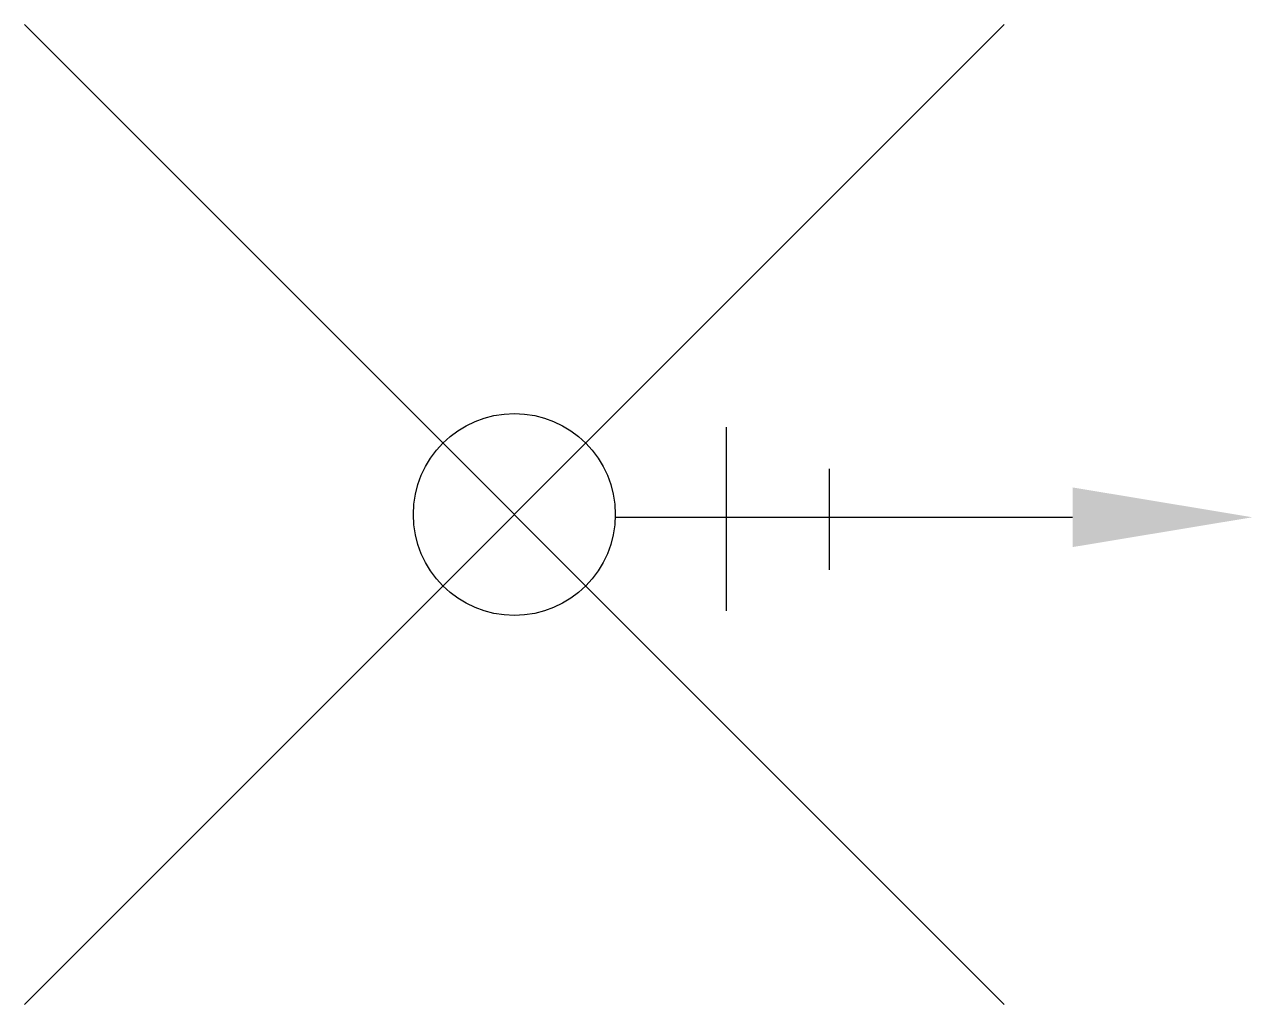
# Model space of a CAD drawing. Extents: x -5.5 to 8.3, y -5.5 to 5.5.
import ezdxf

# ---------------------------------------------------------------- set-up
doc = ezdxf.new("R2010")
doc.units = 0

msp = doc.modelspace()

# ---------------------------------------------------------------- hatches: boundary and pattern name
h = msp.add_hatch(color=256)
h.dxf.hatch_style = 1
h.paths.add_polyline_path([(6.268, -0.366), (6.268, 0.304), (8.288, -0.031)])

# ---------------------------------------------------------------- linework, layer by layer
for p, q in [((2.383, -1.081), (2.383, 0.979)), ((3.538, -0.621), (3.538, 0.514)), ((1.138, -0.031), (6.268, -0.031))]:
    msp.add_line(p, q)
for points in [[(5.5, 5.5), (-5.5, -5.5)], [(-5.5, 5.5), (5.5, -5.5)]]:
    msp.add_lwpolyline(points)
msp.add_circle((0, 0), 1.134)

doc.saveas('drawing.dxf')
